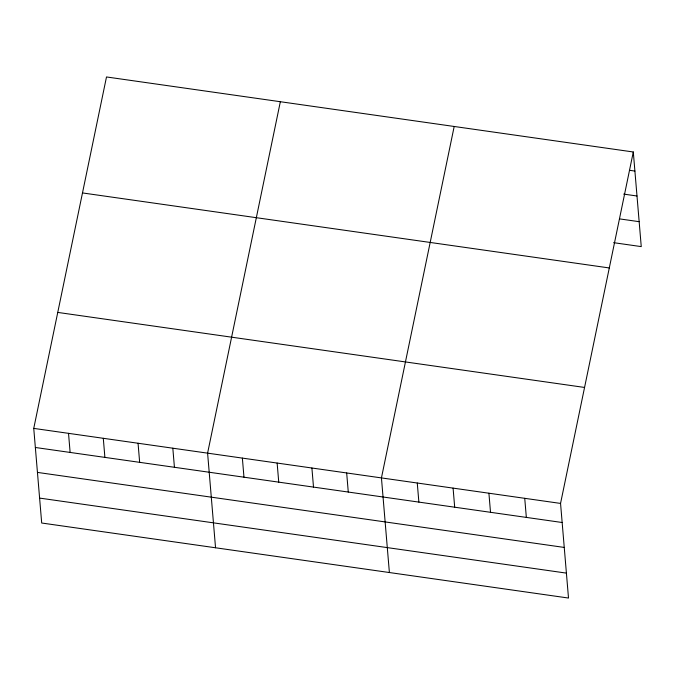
<?xml version="1.0" encoding="UTF-8"?>
<svg xmlns="http://www.w3.org/2000/svg" width="675" height="675" viewBox="0 0 675 675"><rect width="100%" height="100%" fill="white"/><g stroke="black" fill="none" stroke-linecap="round" stroke-linejoin="round"><path stroke-width="1.01" d="M633.302 151.985L560.554 503.423L568.502 598.042L41.698 523.015L33.75 428.389L106.498 76.958L633.302 151.985L641.25 246.611L613.617 242.671M280.344 101.714L207.596 453.153L215.544 547.771M454.191 126.478L381.442 477.908L389.391 572.535M629.792 170.345L634.905 171.07M623.692 194.105L636.998 195.995M619.709 218.911L639.158 221.678M82.493 192.932L609.297 267.958M57.755 312.415L584.567 387.45M33.75 428.389L560.554 503.423M35.353 447.483L562.157 522.509M37.446 472.407L564.249 547.433M39.606 498.091L566.409 573.117M524.737 498.319L526.34 517.404M488.911 493.214L490.514 512.3M453.085 488.118L454.688 507.203M417.268 483.013L418.871 502.099M346.672 472.956L348.275 492.05M311.901 468.003L313.504 487.097M277.138 463.058L278.741 482.144M242.367 458.106L243.97 477.191M172.825 448.2L174.428 467.286M138.054 443.247L139.657 462.333M103.292 438.294L104.895 457.38M68.521 433.342L70.124 452.436"/></g></svg>
